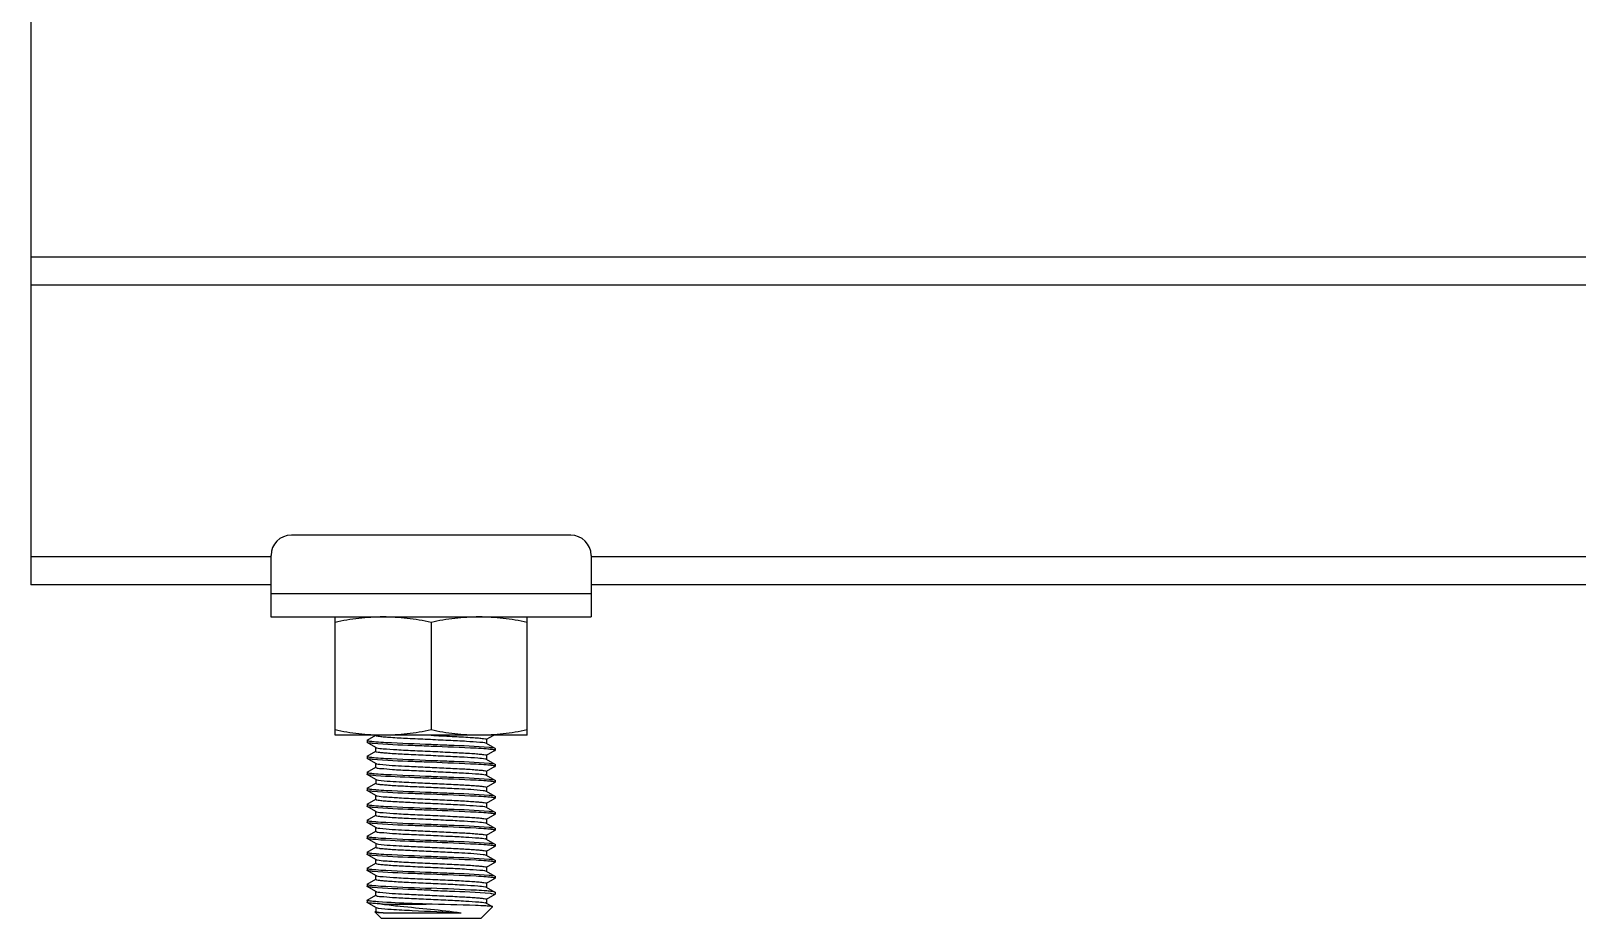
# Model space of a CAD drawing. Extents: x -409572 to -157272, y 600795 to 878326.
# Drawn here: x -400240 to -399253, y 804471 to 805038 of the extents above; entities that cross this region are included whole.
import ezdxf

# ---------------------------------------------------------------- set-up
doc = ezdxf.new("R2010")
doc.units = 0
doc.header["$LTSCALE"] = 1000
doc.header["$MEASUREMENT"] = 0
doc.layers.get('0').update_dxf_attribs({"linetype": 'CONTINUOUS'})

msp = doc.modelspace()

# ---------------------------------------------------------------- linework, layer by layer
at = {"color": 7}
msp.add_line((-400240.39, 805085.17), (-400240.39, 804683.96), dxfattribs=at)
for p, q in [((-396017.17, 804893.51), (-400240.39, 804893.51)), ((-396017.17, 804875.62), (-400240.39, 804875.62)), ((-399895.64, 804715.85), (-400074.05, 804715.85)), ((-400087.07, 804701.85), (-400240.39, 804701.85)), ((-400087.07, 804702.84), (-400087.07, 804663.52)), ((-399882.63, 804702.84), (-399882.63, 804663.52)), ((-396375.12, 804701.85), (-399882.63, 804701.85)), ((-400087.07, 804683.96), (-400240.39, 804683.96)), ((-399882.63, 804678.23), (-400087.07, 804678.23)), ((-396375.12, 804683.96), (-399882.63, 804683.96)), ((-400087.07, 804663.52), (-399882.63, 804663.52)), ((-400046.18, 804587.88), (-400046.18, 804663.52)), ((-399984.85, 804660.06), (-399984.85, 804591.33)), ((-399923.51, 804587.88), (-399923.51, 804663.52)), ((-399923.51, 804587.88), (-400046.18, 804587.88)), ((-400025.64, 804584.79), (-400020.09, 804588.01)), ((-399945, 804587.85), (-399949.6, 804585.19)), ((-400025.64, 804584.79), (-400025.73, 804584.68)), ((-400025.73, 804584.68), (-400025.73, 804583.4)), ((-400025.64, 804583.29), (-400025.73, 804583.4)), ((-400020.09, 804580.08), (-400025.64, 804583.29)), ((-400025.64, 804574.57), (-400020.09, 804577.78)), ((-400020.2, 804577.65), (-400020.2, 804580.21)), ((-399949.73, 804582.95), (-399949.6, 804582.89)), ((-399949.6, 804582.89), (-399944.06, 804579.68)), ((-399944.06, 804578.18), (-399949.6, 804574.97)), ((-399949.49, 804585.32), (-399949.49, 804582.76)), ((-399944.06, 804579.68), (-399943.96, 804579.57)), ((-399944.06, 804578.18), (-399943.96, 804578.29)), ((-399943.96, 804579.57), (-399943.96, 804578.29)), ((-400025.64, 804574.57), (-400025.73, 804574.46)), ((-400025.73, 804574.46), (-400025.73, 804573.18)), ((-400025.64, 804573.07), (-400025.73, 804573.18)), ((-400020.09, 804569.86), (-400025.64, 804573.07)), ((-400025.64, 804564.35), (-400020.09, 804567.56)), ((-400020.2, 804567.43), (-400020.2, 804569.99)), ((-400020.09, 804569.86), (-400019.93, 804569.79)), ((-399949.6, 804572.67), (-399944.06, 804569.46)), ((-399944.06, 804567.96), (-399949.6, 804564.75)), ((-399949.49, 804575.1), (-399949.49, 804572.54)), ((-399944.06, 804569.46), (-399943.96, 804569.35)), ((-399944.06, 804567.96), (-399943.96, 804568.07)), ((-399943.96, 804569.35), (-399943.96, 804568.07)), ((-400025.64, 804564.35), (-400025.73, 804564.24)), ((-400025.73, 804564.24), (-400025.73, 804562.96)), ((-400025.64, 804562.85), (-400025.73, 804562.96)), ((-400020.09, 804559.64), (-400025.64, 804562.85)), ((-400020.2, 804559.77), (-400020.2, 804557.21)), ((-399949.6, 804562.45), (-399944.06, 804559.24)), ((-399944.06, 804557.74), (-399949.6, 804554.53)), ((-399949.49, 804564.88), (-399949.49, 804562.32)), ((-399944.06, 804559.24), (-399943.96, 804559.13)), ((-399944.06, 804557.74), (-399943.96, 804557.85)), ((-399943.96, 804559.13), (-399943.96, 804557.85)), ((-400025.64, 804554.13), (-400025.73, 804554.02)), ((-400025.73, 804554.02), (-400025.73, 804552.74)), ((-400025.64, 804552.63), (-400025.73, 804552.74)), ((-400025.64, 804554.13), (-400020.09, 804557.34)), ((-400020.09, 804549.41), (-400025.64, 804552.63)), ((-400020.2, 804546.99), (-400020.2, 804549.54)), ((-399949.6, 804552.23), (-399944.06, 804549.02)), ((-399949.49, 804554.65), (-399949.49, 804552.1)), ((-399944.06, 804549.02), (-399943.96, 804548.91)), ((-399944.06, 804547.51), (-399943.96, 804547.63)), ((-399943.96, 804548.9), (-399943.96, 804547.63)), ((-400025.64, 804543.91), (-400025.73, 804543.79)), ((-400025.73, 804543.79), (-400025.73, 804542.52)), ((-400025.64, 804542.4), (-400025.73, 804542.52)), ((-400025.64, 804543.91), (-400020.09, 804547.12)), ((-400020.09, 804539.19), (-400025.64, 804542.4)), ((-400020.2, 804536.77), (-400020.2, 804539.32)), ((-399949.73, 804542.07), (-399949.6, 804542.01)), ((-399944.06, 804547.51), (-399949.6, 804544.3)), ((-399949.6, 804542.01), (-399944.06, 804538.79)), ((-399949.49, 804544.43), (-399949.49, 804541.88)), ((-399944.06, 804538.79), (-399943.96, 804538.68)), ((-399943.96, 804538.68), (-399943.96, 804537.4)), ((-400025.64, 804533.68), (-400025.73, 804533.57)), ((-400025.73, 804533.57), (-400025.73, 804532.29)), ((-400025.64, 804532.18), (-400025.73, 804532.29)), ((-400025.64, 804533.68), (-400020.09, 804536.9)), ((-400020.09, 804528.97), (-400025.64, 804532.18)), ((-400020.2, 804526.54), (-400020.2, 804529.1)), ((-400020.09, 804528.97), (-400019.93, 804528.9)), ((-399944.06, 804537.29), (-399949.6, 804534.08)), ((-399949.6, 804531.78), (-399944.06, 804528.57)), ((-399949.49, 804534.21), (-399949.49, 804531.66)), ((-399944.06, 804537.29), (-399943.96, 804537.41)), ((-399944.06, 804528.57), (-399943.96, 804528.46)), ((-399943.96, 804528.46), (-399943.96, 804527.18)), ((-400025.64, 804523.46), (-400025.73, 804523.35)), ((-400025.73, 804523.35), (-400025.73, 804522.07)), ((-400025.64, 804521.96), (-400025.73, 804522.07)), ((-400025.64, 804523.46), (-400020.09, 804526.67)), ((-400020.09, 804518.75), (-400025.64, 804521.96)), ((-400020.2, 804518.88), (-400020.2, 804516.32)), ((-399944.06, 804527.07), (-399949.6, 804523.86)), ((-399949.6, 804521.56), (-399944.06, 804518.35)), ((-399949.49, 804523.99), (-399949.49, 804521.43)), ((-399944.06, 804527.07), (-399943.96, 804527.18)), ((-399944.06, 804518.35), (-399943.96, 804518.24)), ((-399943.96, 804518.24), (-399943.96, 804516.96)), ((-400025.64, 804513.24), (-400025.73, 804513.13)), ((-400025.73, 804513.13), (-400025.73, 804511.85)), ((-400025.64, 804511.74), (-400025.73, 804511.85)), ((-400025.64, 804513.24), (-400020.09, 804516.45)), ((-400020.09, 804508.53), (-400025.64, 804511.74)), ((-400020.2, 804506.1), (-400020.2, 804508.66)), ((-399944.06, 804516.85), (-399949.6, 804513.64)), ((-399949.6, 804511.34), (-399944.06, 804508.13)), ((-399949.49, 804513.77), (-399949.49, 804511.21)), ((-399944.06, 804516.85), (-399943.96, 804516.96)), ((-399944.06, 804508.13), (-399943.96, 804508.02)), ((-400025.64, 804503.02), (-400025.73, 804502.91)), ((-400025.73, 804502.91), (-400025.73, 804501.63)), ((-400025.64, 804501.52), (-400025.73, 804501.63)), ((-400025.64, 804503.02), (-400020.09, 804506.23)), ((-400020.09, 804498.3), (-400025.64, 804501.52)), ((-400020.2, 804495.88), (-400020.2, 804498.43)), ((-399949.73, 804501.18), (-399949.6, 804501.12)), ((-399944.06, 804506.63), (-399949.6, 804503.42)), ((-399949.6, 804501.12), (-399944.06, 804497.91)), ((-399949.49, 804503.54), (-399949.49, 804500.99)), ((-399944.06, 804506.63), (-399943.96, 804506.74)), ((-399943.96, 804508.02), (-399943.96, 804506.74)), ((-400025.64, 804492.8), (-400025.73, 804492.68)), ((-400025.73, 804492.68), (-400025.73, 804491.41)), ((-400025.64, 804491.29), (-400025.73, 804491.41)), ((-400025.64, 804492.8), (-400020.09, 804496.01)), ((-400020.09, 804488.08), (-400025.64, 804491.29)), ((-399944.06, 804496.41), (-399949.6, 804493.19)), ((-399949.6, 804490.9), (-399944.06, 804487.69)), ((-399949.49, 804493.32), (-399949.49, 804490.77)), ((-399944.06, 804497.91), (-399943.96, 804497.79)), ((-399944.06, 804496.41), (-399943.96, 804496.52)), ((-399943.96, 804497.79), (-399943.96, 804496.52)), ((-400025.73, 804482.46), (-400025.64, 804482.57)), ((-400025.73, 804482.46), (-400025.73, 804481.18)), ((-400025.64, 804481.07), (-400025.73, 804481.18)), ((-400025.64, 804482.57), (-400020.09, 804485.79)), ((-400020.09, 804477.86), (-400025.64, 804481.07)), ((-400020.2, 804485.66), (-400020.2, 804488.21)), ((-400020.09, 804488.08), (-400019.93, 804488.01)), ((-400015.94, 804480.03), (-399988.05, 804480.03)), ((-399944.06, 804486.18), (-399949.6, 804482.97)), ((-399949.6, 804480.67), (-399945.69, 804478.41)), ((-399949.49, 804483.1), (-399949.49, 804480.55)), ((-399943.96, 804487.57), (-399944.06, 804487.69)), ((-399943.96, 804486.3), (-399944.06, 804486.18)), ((-399943.96, 804487.57), (-399943.96, 804486.3)), ((-400020.76, 804475.17), (-400020.79, 804475.09)), ((-400016.79, 804471.09), (-400020.79, 804475.09)), ((-400020.76, 804475.17), (-400020.09, 804475.56)), ((-400020.2, 804477.99), (-400020.2, 804475.43)), ((-400016.79, 804471.09), (-399952.9, 804471.09)), ((-400014.55, 804474.5), (-399965.67, 804474.5)), ((-399952.9, 804471.09), (-399945.66, 804478.33)), ((-399945.66, 804478.33), (-399945.69, 804478.41))]:
    msp.add_line(p, q)
for centre, radius, start, end in [((-400074.05, 804702.84), 13.01, 90, 180), ((-399895.64, 804702.84), 13.01, 0, 90), ((-400011.61, 804693.54), 110.05, 264.49217, 265.55859), ((-399958.52, 804464.25), 115.25, 84.63776, 85.54388), ((-400011.56, 804683.89), 110.62, 264.5118, 265.55334), ((-399958.62, 804452.84), 116.44, 84.669, 85.54296), ((-400011.62, 804672.96), 109.91, 264.49104, 265.55599), ((-399951.03, 804558.83), 3.9, 73.85887, 74.90685), ((-399958.67, 804441.96), 117.1, 84.68531, 85.54188), ((-400007.86, 804709.02), 156.34, 265.45034, 265.57659), ((-399958.53, 804433.39), 115.45, 84.64426, 85.54303), ((-400011.61, 804652.65), 110.05, 264.49217, 265.55859), ((-399958.52, 804423.36), 115.25, 84.63776, 85.54388), ((-400011.56, 804643), 110.62, 264.5118, 265.55334), ((-399958.62, 804411.95), 116.44, 84.669, 85.54296), ((-400011.62, 804632.07), 109.91, 264.49104, 265.55599), ((-399951.03, 804517.95), 3.9, 73.85887, 74.90685), ((-400007.86, 804668.13), 156.34, 265.45034, 265.57659), ((-399958.67, 804401.08), 117.1, 84.68531, 85.54188), ((-400011.61, 804611.76), 110.05, 264.49217, 265.55859), ((-399958.53, 804392.5), 115.45, 84.64426, 85.54303), ((-400011.56, 804602.11), 110.62, 264.5118, 265.55334), ((-399958.52, 804382.47), 115.25, 84.63776, 85.54388), ((-399951.03, 804477.06), 3.9, 73.85887, 74.90685)]:
    msp.add_arc(centre, radius, start, end)
for points, knots in [([(-400015.51, 804663.52), (-400020.65, 804663.52), (-400030.96, 804662.87), (-400041.13, 804661.13), (-400046.18, 804660.06)], [0, 0, 0, 0, 0.499234, 1, 1, 1, 1]), ([(-399984.85, 804660.06), (-399989.89, 804661.13), (-400000.06, 804662.87), (-400010.37, 804663.52), (-400015.51, 804663.52)], [0, 0, 0, 0, 0.500766, 1, 1, 1, 1]), ([(-399954.18, 804663.52), (-399959.32, 804663.52), (-399969.63, 804662.87), (-399979.8, 804661.13), (-399984.85, 804660.06)], [0, 0, 0, 0, 0.499234, 1, 1, 1, 1]), ([(-399923.51, 804660.06), (-399928.56, 804661.13), (-399938.73, 804662.87), (-399949.04, 804663.52), (-399954.18, 804663.52)], [0, 0, 0, 0, 0.500766, 1, 1, 1, 1]), ([(-400015.51, 804587.88), (-400020.65, 804587.88), (-400030.96, 804588.52), (-400041.13, 804590.27), (-400046.18, 804591.33)], [0, 0, 0, 0, 0.499234, 1, 1, 1, 1]), ([(-400020.2, 804587.88), (-400020.2, 804587.64), (-400018.96, 804587.51), (-400017.46, 804587.17), (-400014.25, 804586.92), (-400008.39, 804586.47), (-399999.06, 804585.98), (-399986.81, 804585.41), (-399974.26, 804584.81), (-399963.16, 804584.35), (-399955.24, 804583.59), (-399950.98, 804583.45), (-399949.73, 804582.95)], [0, 0, 0, 0, 0.009911, 0.036684, 0.079861, 0.138026, 0.290611, 0.473012, 0.659513, 0.823824, 0.942824, 1, 1, 1, 1]), ([(-399984.85, 804591.33), (-399989.89, 804590.27), (-400000.06, 804588.52), (-400010.37, 804587.88), (-400015.51, 804587.88)], [0, 0, 0, 0, 0.500766, 1, 1, 1, 1]), ([(-399954.18, 804587.88), (-399959.32, 804587.88), (-399969.63, 804588.52), (-399979.8, 804590.27), (-399984.85, 804591.33)], [0, 0, 0, 0, 0.499234, 1, 1, 1, 1]), ([(-399984.85, 804587.88), (-399980.34, 804587.67), (-399972.03, 804587.28), (-399962.15, 804586.78), (-399955.89, 804586.31), (-399952.44, 804586.06), (-399950.84, 804585.69), (-399949.49, 804585.57), (-399949.49, 804585.32)], [0, 0, 0, 0, 0.381423, 0.704927, 0.829053, 0.921512, 0.978868, 1, 1, 1, 1]), ([(-399923.51, 804591.33), (-399928.56, 804590.27), (-399938.73, 804588.52), (-399949.04, 804587.88), (-399954.18, 804587.88)], [0, 0, 0, 0, 0.500766, 1, 1, 1, 1]), ([(-400025.73, 804584.68), (-400025.73, 804584.63), (-400025.58, 804584.52), (-400025.45, 804584.49), (-400025.35, 804584.46)], [0, 0, 0, 0, 0.322656, 1, 1, 1, 1]), ([(-400022.14, 804582.72), (-400022.59, 804582.76), (-400023.74, 804582.92), (-400025, 804582.92), (-400025.64, 804583.29)], [0, 0, 0, 0, 0.378132, 1, 1, 1, 1]), ([(-400025.35, 804584.46), (-400025.18, 804584.41), (-400024.14, 804584.19), (-400023.07, 804584.08), (-400022.17, 804584)], [0, 0, 0, 0, 0.159145, 1, 1, 1, 1]), ([(-399984.85, 804580.85), (-399988.71, 804581), (-400001.14, 804581.54), (-400013.6, 804581.89), (-400022.14, 804582.72)], [0, 0, 0, 0, 0.310323, 1, 1, 1, 1]), ([(-400020.2, 804577.65), (-400020.2, 804577.43), (-400019.03, 804577.29), (-400017.59, 804576.97), (-400014.55, 804576.72), (-400008.94, 804576.28), (-399999.98, 804575.81), (-399988.12, 804575.25), (-399975.79, 804574.68), (-399964.67, 804574.16), (-399956.28, 804573.55), (-399951.72, 804573.23), (-399950.15, 804572.86)], [0, 0, 0, 0, 0.00951, 0.035123, 0.076469, 0.132247, 0.279239, 0.456494, 0.640275, 0.805971, 0.931424, 1, 1, 1, 1]), ([(-400020.13, 804583.82), (-400017.97, 804583.65), (-400006.21, 804582.94), (-399994.44, 804582.51), (-399984.85, 804582.13)], [0, 0, 0, 0, 0.184477, 1, 1, 1, 1]), ([(-400020.09, 804580.08), (-400020.05, 804580.06), (-400019.94, 804580.01), (-400019.84, 804579.98), (-400019.78, 804579.96)], [0, 0, 0, 0, 0.430479, 1, 1, 1, 1]), ([(-400019.78, 804579.96), (-400018.36, 804579.53), (-400013.96, 804579.28), (-400005.79, 804578.62), (-399994.68, 804578.12), (-399982.23, 804577.53), (-399970.17, 804576.97), (-399961.02, 804576.49), (-399955.29, 804576.04), (-399952.17, 804575.8), (-399950.7, 804575.46), (-399949.49, 804575.33), (-399949.49, 804575.1)], [0, 0, 0, 0, 0.062951, 0.18524, 0.350271, 0.535399, 0.715185, 0.864922, 0.92187, 0.964113, 0.990297, 1, 1, 1, 1]), ([(-399984.85, 804582.13), (-399981.03, 804581.97), (-399968.66, 804581.45), (-399956.27, 804581.08), (-399947.76, 804580.28)], [0, 0, 0, 0, 0.308852, 1, 1, 1, 1]), ([(-399949.56, 804579.15), (-399951.73, 804579.32), (-399963.48, 804580.04), (-399975.25, 804580.47), (-399984.85, 804580.85)], [0, 0, 0, 0, 0.18453, 1, 1, 1, 1]), ([(-399947.76, 804580.28), (-399947.28, 804580.23), (-399946.06, 804580.06), (-399944.73, 804580.07), (-399944.06, 804579.68)], [0, 0, 0, 0, 0.37931, 1, 1, 1, 1]), ([(-399944.42, 804578.54), (-399944.6, 804578.58), (-399945.7, 804578.8), (-399946.81, 804578.91), (-399947.75, 804579)], [0, 0, 0, 0, 0.163145, 1, 1, 1, 1]), ([(-399943.96, 804578.29), (-399943.96, 804578.35), (-399944.15, 804578.47), (-399944.3, 804578.51), (-399944.42, 804578.54)], [0, 0, 0, 0, 0.315061, 1, 1, 1, 1]), ([(-400025.73, 804574.46), (-400025.73, 804574.41), (-400025.58, 804574.3), (-400025.44, 804574.26), (-400025.34, 804574.23)], [0, 0, 0, 0, 0.322005, 1, 1, 1, 1]), ([(-400022.18, 804572.5), (-400022.62, 804572.54), (-400023.76, 804572.7), (-400025.01, 804572.7), (-400025.64, 804573.07)], [0, 0, 0, 0, 0.377931, 1, 1, 1, 1]), ([(-400025.34, 804574.23), (-400025.18, 804574.19), (-400024.12, 804573.96), (-400023.05, 804573.86), (-400022.14, 804573.77)], [0, 0, 0, 0, 0.159397, 1, 1, 1, 1]), ([(-399984.85, 804570.63), (-399988.71, 804570.78), (-400001.16, 804571.31), (-400013.63, 804571.66), (-400022.18, 804572.5)], [0, 0, 0, 0, 0.310595, 1, 1, 1, 1]), ([(-400020.2, 804567.43), (-400020.2, 804567.41), (-400020.17, 804567.35), (-400020.12, 804567.32), (-400020.09, 804567.31)], [0, 0, 0, 0, 0.402304, 1, 1, 1, 1]), ([(-400020.14, 804573.6), (-400017.98, 804573.43), (-400006.22, 804572.72), (-399994.44, 804572.29), (-399984.85, 804571.9)], [0, 0, 0, 0, 0.184455, 1, 1, 1, 1]), ([(-400019.93, 804569.79), (-400019.82, 804569.74), (-400019.04, 804569.53), (-400018.24, 804569.44), (-400017.58, 804569.36)], [0, 0, 0, 0, 0.158312, 1, 1, 1, 1]), ([(-400017.58, 804569.36), (-400012.28, 804568.71), (-400003.12, 804568.33), (-399989.94, 804567.65), (-399978.29, 804567.14), (-399967.45, 804566.61), (-399959.41, 804566.16), (-399954.45, 804565.75), (-399951.78, 804565.51), (-399950.51, 804565.23), (-399949.49, 804565.07), (-399949.49, 804564.88)], [0, 0, 0, 0, 0.234088, 0.402448, 0.579889, 0.745639, 0.880314, 0.930897, 0.968237, 0.991317, 1, 1, 1, 1]), ([(-399984.85, 804571.9), (-399981.02, 804571.75), (-399968.65, 804571.22), (-399956.26, 804570.86), (-399947.75, 804570.05)], [0, 0, 0, 0, 0.308927, 1, 1, 1, 1]), ([(-399949.57, 804568.93), (-399951.73, 804569.1), (-399963.49, 804569.81), (-399975.25, 804570.24), (-399984.85, 804570.63)], [0, 0, 0, 0, 0.184554, 1, 1, 1, 1]), ([(-399950.15, 804572.86), (-399950.04, 804572.83), (-399949.85, 804572.78), (-399949.67, 804572.71), (-399949.6, 804572.67)], [0, 0, 0, 0, 0.59312, 1, 1, 1, 1]), ([(-399944.38, 804568.3), (-399944.56, 804568.35), (-399945.69, 804568.58), (-399946.83, 804568.69), (-399947.8, 804568.78)], [0, 0, 0, 0, 0.159617, 1, 1, 1, 1]), ([(-399947.75, 804570.05), (-399947.27, 804570.01), (-399946.06, 804569.84), (-399944.73, 804569.85), (-399944.06, 804569.46)], [0, 0, 0, 0, 0.379296, 1, 1, 1, 1]), ([(-399943.96, 804568.07), (-399943.96, 804568.12), (-399944.13, 804568.24), (-399944.27, 804568.27), (-399944.38, 804568.3)], [0, 0, 0, 0, 0.317967, 1, 1, 1, 1]), ([(-400025.73, 804564.24), (-400025.73, 804564.19), (-400025.59, 804564.08), (-400025.46, 804564.05), (-400025.37, 804564.02)], [0, 0, 0, 0, 0.324871, 1, 1, 1, 1]), ([(-400020.09, 804562.09), (-400021.36, 804562.19), (-400023.17, 804562.45), (-400025.12, 804562.55), (-400025.64, 804562.85)], [0, 0, 0, 0, 0.683734, 1, 1, 1, 1]), ([(-400025.37, 804564.02), (-400025.2, 804563.97), (-400024.15, 804563.75), (-400023.08, 804563.64), (-400022.18, 804563.55)], [0, 0, 0, 0, 0.157623, 1, 1, 1, 1]), ([(-400020.14, 804563.38), (-400017.98, 804563.21), (-400006.22, 804562.49), (-399994.45, 804562.06), (-399984.85, 804561.68)], [0, 0, 0, 0, 0.184436, 1, 1, 1, 1]), ([(-400020.09, 804567.31), (-400019.15, 804566.74), (-400015.37, 804566.77), (-400008.47, 804565.92), (-399998.26, 804565.54), (-399986.44, 804564.94), (-399974.38, 804564.39), (-399963.66, 804563.88), (-399955.72, 804563.27), (-399951.43, 804562.98), (-399950.01, 804562.6)], [0, 0, 0, 0, 0.046973, 0.152409, 0.303029, 0.479455, 0.658932, 0.818305, 0.937036, 1, 1, 1, 1]), ([(-399984.85, 804560.4), (-399988.35, 804560.54), (-400000.1, 804561.03), (-400011.85, 804561.45), (-400020.09, 804562.09)], [0, 0, 0, 0, 0.297863, 1, 1, 1, 1]), ([(-400020.09, 804559.64), (-400020.02, 804559.6), (-400019.51, 804559.41), (-400018.97, 804559.33), (-400018.51, 804559.26)], [0, 0, 0, 0, 0.147905, 1, 1, 1, 1]), ([(-400018.51, 804559.26), (-400013.52, 804558.51), (-400004.58, 804558.21), (-399991.54, 804557.5), (-399979.6, 804556.98), (-399968.35, 804556.43), (-399959.94, 804555.97), (-399954.72, 804555.55), (-399951.9, 804555.31), (-399950.57, 804555.01), (-399949.49, 804554.86), (-399949.49, 804554.65)], [0, 0, 0, 0, 0.218787, 0.386207, 0.566108, 0.736243, 0.875583, 0.928118, 0.966979, 0.991, 1, 1, 1, 1]), ([(-399984.85, 804561.68), (-399981.03, 804561.53), (-399968.68, 804561), (-399956.31, 804560.64), (-399947.8, 804559.84)], [0, 0, 0, 0, 0.308576, 1, 1, 1, 1]), ([(-399949.57, 804558.71), (-399951.73, 804558.88), (-399963.49, 804559.59), (-399975.25, 804560.02), (-399984.85, 804560.4)], [0, 0, 0, 0, 0.184575, 1, 1, 1, 1]), ([(-399949.94, 804562.58), (-399949.88, 804562.56), (-399949.76, 804562.52), (-399949.65, 804562.48), (-399949.6, 804562.45)], [0, 0, 0, 0, 0.572041, 1, 1, 1, 1]), ([(-399944.43, 804558.1), (-399944.61, 804558.14), (-399945.73, 804558.36), (-399946.87, 804558.47), (-399947.82, 804558.56)], [0, 0, 0, 0, 0.163234, 1, 1, 1, 1]), ([(-399947.8, 804559.84), (-399947.32, 804559.79), (-399946.09, 804559.62), (-399944.73, 804559.63), (-399944.06, 804559.24)], [0, 0, 0, 0, 0.37952, 1, 1, 1, 1]), ([(-399943.96, 804557.85), (-399943.96, 804557.91), (-399944.15, 804558.02), (-399944.31, 804558.06), (-399944.43, 804558.1)], [0, 0, 0, 0, 0.313847, 1, 1, 1, 1]), ([(-400025.73, 804554.02), (-400025.73, 804553.97), (-400025.26, 804553.63), (-400024.79, 804553.66), (-400024.35, 804553.59)], [0, 0, 0, 0, 0.093121, 1, 1, 1, 1]), ([(-400022.17, 804552.05), (-400022.62, 804552.1), (-400023.76, 804552.26), (-400025.01, 804552.26), (-400025.64, 804552.63)], [0, 0, 0, 0, 0.377935, 1, 1, 1, 1]), ([(-400024.35, 804553.59), (-400024.09, 804553.55), (-400022.73, 804553.37), (-400021.36, 804553.25), (-400020.26, 804553.16)], [0, 0, 0, 0, 0.190828, 1, 1, 1, 1]), ([(-399984.85, 804550.18), (-399988.71, 804550.34), (-400001.16, 804550.87), (-400013.63, 804551.22), (-400022.17, 804552.05)], [0, 0, 0, 0, 0.310578, 1, 1, 1, 1]), ([(-400020.2, 804557.21), (-400020.2, 804557.01), (-400019.15, 804556.86), (-400017.85, 804556.56), (-400015.11, 804556.33), (-400010.02, 804555.91), (-400001.8, 804555.46), (-399990.75, 804554.92), (-399978.95, 804554.4), (-399965.83, 804553.71), (-399956.77, 804553.36), (-399951.62, 804552.67)], [0, 0, 0, 0, 0.00884, 0.032379, 0.070466, 0.122006, 0.258971, 0.426878, 0.605536, 0.773444, 1, 1, 1, 1]), ([(-400020.09, 804549.41), (-400019.99, 804549.36), (-400019.71, 804549.26), (-400019.42, 804549.2), (-400019.25, 804549.16)], [0, 0, 0, 0, 0.388593, 1, 1, 1, 1]), ([(-400019.92, 804553.14), (-400017.75, 804552.97), (-400006.06, 804552.27), (-399994.37, 804551.84), (-399984.85, 804551.46)], [0, 0, 0, 0, 0.18595, 1, 1, 1, 1]), ([(-400019.25, 804549.16), (-400017.55, 804548.83), (-400012.83, 804548.47), (-400004.25, 804547.9), (-399993.12, 804547.37), (-399980.91, 804546.81), (-399969.25, 804546.25), (-399960.48, 804545.79), (-399955, 804545.35), (-399952.03, 804545.11), (-399950.63, 804544.79), (-399949.49, 804544.65), (-399949.49, 804544.43)], [0, 0, 0, 0, 0.074051, 0.202548, 0.368862, 0.551322, 0.726125, 0.870472, 0.925123, 0.96561, 0.990669, 1, 1, 1, 1]), ([(-399984.85, 804551.46), (-399981.04, 804551.31), (-399968.7, 804550.78), (-399956.33, 804550.42), (-399947.82, 804549.62)], [0, 0, 0, 0, 0.308379, 1, 1, 1, 1]), ([(-399949.56, 804548.49), (-399951.73, 804548.66), (-399963.48, 804549.37), (-399975.25, 804549.8), (-399984.85, 804550.18)], [0, 0, 0, 0, 0.184524, 1, 1, 1, 1]), ([(-399951.62, 804552.67), (-399951.38, 804552.63), (-399950.7, 804552.52), (-399949.99, 804552.45), (-399949.6, 804552.23)], [0, 0, 0, 0, 0.360643, 1, 1, 1, 1]), ([(-399947.82, 804549.62), (-399947.34, 804549.57), (-399946.1, 804549.4), (-399944.74, 804549.41), (-399944.06, 804549.02)], [0, 0, 0, 0, 0.379704, 1, 1, 1, 1]), ([(-399944.37, 804547.86), (-399944.55, 804547.91), (-399945.67, 804548.14), (-399946.8, 804548.24), (-399947.76, 804548.33)], [0, 0, 0, 0, 0.159226, 1, 1, 1, 1]), ([(-399943.96, 804547.63), (-399943.96, 804547.68), (-399944.12, 804547.79), (-399944.27, 804547.83), (-399944.37, 804547.86)], [0, 0, 0, 0, 0.318631, 1, 1, 1, 1]), ([(-400025.73, 804543.79), (-400025.73, 804543.74), (-400025.58, 804543.64), (-400025.45, 804543.6), (-400025.35, 804543.57)], [0, 0, 0, 0, 0.322656, 1, 1, 1, 1]), ([(-400022.14, 804541.83), (-400022.59, 804541.87), (-400023.74, 804542.04), (-400025, 804542.04), (-400025.64, 804542.4)], [0, 0, 0, 0, 0.378132, 1, 1, 1, 1]), ([(-400025.35, 804543.57), (-400025.18, 804543.52), (-400024.14, 804543.3), (-400023.07, 804543.2), (-400022.17, 804543.11)], [0, 0, 0, 0, 0.159145, 1, 1, 1, 1]), ([(-399984.85, 804539.96), (-399988.71, 804540.11), (-400001.14, 804540.65), (-400013.6, 804541), (-400022.14, 804541.83)], [0, 0, 0, 0, 0.310323, 1, 1, 1, 1]), ([(-400020.2, 804546.99), (-400020.2, 804546.75), (-400018.96, 804546.62), (-400017.46, 804546.28), (-400014.25, 804546.03), (-400008.39, 804545.58), (-399999.06, 804545.1), (-399986.81, 804544.53), (-399974.26, 804543.92), (-399963.16, 804543.46), (-399955.24, 804542.71), (-399950.98, 804542.56), (-399949.73, 804542.07)], [0, 0, 0, 0, 0.009911, 0.036684, 0.079861, 0.138026, 0.290611, 0.473012, 0.659513, 0.823824, 0.942824, 1, 1, 1, 1]), ([(-400020.13, 804542.93), (-400017.97, 804542.76), (-400006.21, 804542.05), (-399994.44, 804541.62), (-399984.85, 804541.24)], [0, 0, 0, 0, 0.184477, 1, 1, 1, 1]), ([(-400020.09, 804539.19), (-400020.05, 804539.17), (-400019.94, 804539.12), (-400019.84, 804539.09), (-400019.78, 804539.07)], [0, 0, 0, 0, 0.430479, 1, 1, 1, 1]), ([(-400019.78, 804539.07), (-400018.36, 804538.65), (-400013.96, 804538.39), (-400005.79, 804537.73), (-399994.68, 804537.23), (-399982.23, 804536.65), (-399970.17, 804536.08), (-399961.02, 804535.6), (-399955.29, 804535.15), (-399952.17, 804534.91), (-399950.7, 804534.58), (-399949.49, 804534.44), (-399949.49, 804534.21)], [0, 0, 0, 0, 0.062951, 0.18524, 0.350271, 0.535399, 0.715185, 0.864922, 0.92187, 0.964113, 0.990297, 1, 1, 1, 1]), ([(-399984.85, 804541.24), (-399981.03, 804541.09), (-399968.66, 804540.56), (-399956.27, 804540.19), (-399947.76, 804539.39)], [0, 0, 0, 0, 0.308852, 1, 1, 1, 1]), ([(-399949.56, 804538.27), (-399951.73, 804538.44), (-399963.48, 804539.15), (-399975.25, 804539.58), (-399984.85, 804539.96)], [0, 0, 0, 0, 0.18453, 1, 1, 1, 1]), ([(-399947.76, 804539.39), (-399947.28, 804539.34), (-399946.06, 804539.17), (-399944.73, 804539.18), (-399944.06, 804538.79)], [0, 0, 0, 0, 0.37931, 1, 1, 1, 1]), ([(-399944.42, 804537.65), (-399944.6, 804537.7), (-399945.7, 804537.92), (-399946.81, 804538.02), (-399947.75, 804538.11)], [0, 0, 0, 0, 0.163145, 1, 1, 1, 1]), ([(-400025.73, 804533.57), (-400025.73, 804533.52), (-400025.58, 804533.41), (-400025.44, 804533.38), (-400025.34, 804533.35)], [0, 0, 0, 0, 0.322005, 1, 1, 1, 1]), ([(-400022.18, 804531.61), (-400022.62, 804531.65), (-400023.76, 804531.82), (-400025.01, 804531.82), (-400025.64, 804532.18)], [0, 0, 0, 0, 0.377931, 1, 1, 1, 1]), ([(-400025.34, 804533.35), (-400025.18, 804533.3), (-400024.12, 804533.08), (-400023.05, 804532.97), (-400022.14, 804532.88)], [0, 0, 0, 0, 0.159397, 1, 1, 1, 1]), ([(-399984.85, 804529.74), (-399988.71, 804529.89), (-400001.16, 804530.43), (-400013.63, 804530.78), (-400022.18, 804531.61)], [0, 0, 0, 0, 0.310595, 1, 1, 1, 1]), ([(-400020.2, 804536.77), (-400020.2, 804536.54), (-400019.03, 804536.4), (-400017.59, 804536.08), (-400014.55, 804535.84), (-400008.94, 804535.39), (-399999.98, 804534.92), (-399988.12, 804534.36), (-399975.79, 804533.79), (-399964.67, 804533.27), (-399956.28, 804532.66), (-399951.72, 804532.34), (-399950.15, 804531.97)], [0, 0, 0, 0, 0.00951, 0.035123, 0.076469, 0.132247, 0.279239, 0.456494, 0.640275, 0.805971, 0.931424, 1, 1, 1, 1]), ([(-400020.14, 804532.71), (-400017.98, 804532.54), (-400006.22, 804531.83), (-399994.44, 804531.4), (-399984.85, 804531.02)], [0, 0, 0, 0, 0.184455, 1, 1, 1, 1]), ([(-400019.93, 804528.9), (-400019.82, 804528.86), (-400019.04, 804528.65), (-400018.24, 804528.55), (-400017.58, 804528.47)], [0, 0, 0, 0, 0.158312, 1, 1, 1, 1]), ([(-400017.58, 804528.47), (-400012.28, 804527.82), (-400003.12, 804527.44), (-399989.94, 804526.77), (-399978.29, 804526.25), (-399967.45, 804525.72), (-399959.41, 804525.27), (-399954.45, 804524.86), (-399951.78, 804524.63), (-399950.51, 804524.34), (-399949.49, 804524.19), (-399949.49, 804523.99)], [0, 0, 0, 0, 0.234088, 0.402448, 0.579889, 0.745639, 0.880314, 0.930897, 0.968237, 0.991317, 1, 1, 1, 1]), ([(-399984.85, 804531.02), (-399981.02, 804530.86), (-399968.65, 804530.34), (-399956.26, 804529.97), (-399947.75, 804529.17)], [0, 0, 0, 0, 0.308927, 1, 1, 1, 1]), ([(-399949.57, 804528.05), (-399951.73, 804528.22), (-399963.49, 804528.93), (-399975.25, 804529.36), (-399984.85, 804529.74)], [0, 0, 0, 0, 0.184554, 1, 1, 1, 1]), ([(-399950.15, 804531.97), (-399950.04, 804531.94), (-399949.85, 804531.89), (-399949.67, 804531.82), (-399949.6, 804531.78)], [0, 0, 0, 0, 0.59312, 1, 1, 1, 1]), ([(-399944.38, 804527.42), (-399944.56, 804527.47), (-399945.69, 804527.7), (-399946.83, 804527.8), (-399947.8, 804527.89)], [0, 0, 0, 0, 0.159617, 1, 1, 1, 1]), ([(-399947.75, 804529.17), (-399947.27, 804529.12), (-399946.06, 804528.95), (-399944.73, 804528.96), (-399944.06, 804528.57)], [0, 0, 0, 0, 0.379296, 1, 1, 1, 1]), ([(-399943.96, 804537.41), (-399943.96, 804537.46), (-399944.15, 804537.58), (-399944.3, 804537.62), (-399944.42, 804537.65)], [0, 0, 0, 0, 0.315061, 1, 1, 1, 1]), ([(-400025.73, 804523.35), (-400025.73, 804523.3), (-400025.59, 804523.2), (-400025.46, 804523.16), (-400025.37, 804523.13)], [0, 0, 0, 0, 0.324871, 1, 1, 1, 1]), ([(-400020.09, 804521.21), (-400021.36, 804521.31), (-400023.17, 804521.56), (-400025.12, 804521.66), (-400025.64, 804521.96)], [0, 0, 0, 0, 0.683734, 1, 1, 1, 1]), ([(-400025.37, 804523.13), (-400025.2, 804523.08), (-400024.15, 804522.86), (-400023.08, 804522.75), (-400022.18, 804522.67)], [0, 0, 0, 0, 0.157623, 1, 1, 1, 1]), ([(-400020.2, 804526.54), (-400020.2, 804526.52), (-400020.17, 804526.47), (-400020.12, 804526.44), (-400020.09, 804526.42)], [0, 0, 0, 0, 0.402304, 1, 1, 1, 1]), ([(-400020.14, 804522.49), (-400017.98, 804522.32), (-400006.22, 804521.61), (-399994.45, 804521.18), (-399984.85, 804520.79)], [0, 0, 0, 0, 0.184436, 1, 1, 1, 1]), ([(-400020.09, 804526.42), (-400019.15, 804525.86), (-400015.37, 804525.88), (-400008.47, 804525.03), (-399998.26, 804524.65), (-399986.44, 804524.05), (-399974.38, 804523.5), (-399963.66, 804523), (-399955.72, 804522.38), (-399951.43, 804522.1), (-399950.01, 804521.71)], [0, 0, 0, 0, 0.046973, 0.152409, 0.303029, 0.479455, 0.658932, 0.818305, 0.937036, 1, 1, 1, 1]), ([(-399984.85, 804519.52), (-399988.35, 804519.66), (-400000.1, 804520.14), (-400011.85, 804520.56), (-400020.09, 804521.21)], [0, 0, 0, 0, 0.297863, 1, 1, 1, 1]), ([(-400020.09, 804518.75), (-400020.02, 804518.71), (-400019.51, 804518.52), (-400018.97, 804518.44), (-400018.51, 804518.37)], [0, 0, 0, 0, 0.147905, 1, 1, 1, 1]), ([(-400018.51, 804518.37), (-400013.52, 804517.62), (-400004.58, 804517.32), (-399991.54, 804516.61), (-399979.6, 804516.09), (-399968.35, 804515.54), (-399959.94, 804515.09), (-399954.72, 804514.66), (-399951.9, 804514.42), (-399950.57, 804514.12), (-399949.49, 804513.97), (-399949.49, 804513.77)], [0, 0, 0, 0, 0.218787, 0.386207, 0.566108, 0.736243, 0.875583, 0.928118, 0.966979, 0.991, 1, 1, 1, 1]), ([(-399984.85, 804520.79), (-399981.03, 804520.64), (-399968.68, 804520.12), (-399956.31, 804519.75), (-399947.8, 804518.95)], [0, 0, 0, 0, 0.308576, 1, 1, 1, 1]), ([(-399949.57, 804517.82), (-399951.73, 804517.99), (-399963.49, 804518.7), (-399975.25, 804519.13), (-399984.85, 804519.52)], [0, 0, 0, 0, 0.184575, 1, 1, 1, 1]), ([(-399949.94, 804521.69), (-399949.88, 804521.67), (-399949.76, 804521.64), (-399949.65, 804521.59), (-399949.6, 804521.56)], [0, 0, 0, 0, 0.572041, 1, 1, 1, 1]), ([(-399947.8, 804518.95), (-399947.32, 804518.9), (-399946.09, 804518.73), (-399944.73, 804518.74), (-399944.06, 804518.35)], [0, 0, 0, 0, 0.37952, 1, 1, 1, 1]), ([(-399943.96, 804527.18), (-399943.96, 804527.24), (-399944.13, 804527.35), (-399944.27, 804527.39), (-399944.38, 804527.42)], [0, 0, 0, 0, 0.317967, 1, 1, 1, 1]), ([(-400025.73, 804513.13), (-400025.73, 804513.08), (-400025.26, 804512.74), (-400024.79, 804512.77), (-400024.35, 804512.7)], [0, 0, 0, 0, 0.093121, 1, 1, 1, 1]), ([(-400022.17, 804511.17), (-400022.62, 804511.21), (-400023.76, 804511.37), (-400025.01, 804511.37), (-400025.64, 804511.74)], [0, 0, 0, 0, 0.377935, 1, 1, 1, 1]), ([(-400024.35, 804512.7), (-400024.09, 804512.66), (-400022.73, 804512.48), (-400021.36, 804512.36), (-400020.26, 804512.28)], [0, 0, 0, 0, 0.190828, 1, 1, 1, 1]), ([(-399984.85, 804509.29), (-399988.71, 804509.45), (-400001.16, 804509.98), (-400013.63, 804510.33), (-400022.17, 804511.17)], [0, 0, 0, 0, 0.310578, 1, 1, 1, 1]), ([(-400020.2, 804516.32), (-400020.2, 804516.12), (-400019.15, 804515.97), (-400017.85, 804515.67), (-400015.11, 804515.44), (-400010.02, 804515.02), (-400001.8, 804514.57), (-399990.75, 804514.03), (-399978.95, 804513.51), (-399965.83, 804512.82), (-399956.77, 804512.47), (-399951.62, 804511.78)], [0, 0, 0, 0, 0.00884, 0.032379, 0.070466, 0.122006, 0.258971, 0.426878, 0.605536, 0.773444, 1, 1, 1, 1]), ([(-400020.09, 804508.53), (-400019.99, 804508.47), (-400019.71, 804508.38), (-400019.42, 804508.31), (-400019.25, 804508.28)], [0, 0, 0, 0, 0.388593, 1, 1, 1, 1]), ([(-400019.92, 804512.25), (-400017.75, 804512.08), (-400006.06, 804511.38), (-399994.37, 804510.95), (-399984.85, 804510.57)], [0, 0, 0, 0, 0.18595, 1, 1, 1, 1]), ([(-400019.25, 804508.28), (-400017.55, 804507.94), (-400012.83, 804507.59), (-400004.25, 804507.01), (-399993.12, 804506.48), (-399980.91, 804505.92), (-399969.25, 804505.37), (-399960.48, 804504.9), (-399955, 804504.46), (-399952.03, 804504.22), (-399950.63, 804503.91), (-399949.49, 804503.76), (-399949.49, 804503.54)], [0, 0, 0, 0, 0.074051, 0.202548, 0.368862, 0.551322, 0.726125, 0.870472, 0.925123, 0.96561, 0.990669, 1, 1, 1, 1]), ([(-399984.85, 804510.57), (-399981.04, 804510.42), (-399968.7, 804509.9), (-399956.33, 804509.53), (-399947.82, 804508.73)], [0, 0, 0, 0, 0.308379, 1, 1, 1, 1]), ([(-399949.56, 804507.6), (-399951.73, 804507.77), (-399963.48, 804508.48), (-399975.25, 804508.91), (-399984.85, 804509.29)], [0, 0, 0, 0, 0.184524, 1, 1, 1, 1]), ([(-399951.62, 804511.78), (-399951.38, 804511.75), (-399950.7, 804511.63), (-399949.99, 804511.56), (-399949.6, 804511.34)], [0, 0, 0, 0, 0.360643, 1, 1, 1, 1]), ([(-399944.43, 804517.21), (-399944.61, 804517.26), (-399945.73, 804517.48), (-399946.87, 804517.59), (-399947.82, 804517.67)], [0, 0, 0, 0, 0.163234, 1, 1, 1, 1]), ([(-399947.82, 804508.73), (-399947.34, 804508.68), (-399946.1, 804508.51), (-399944.74, 804508.53), (-399944.06, 804508.13)], [0, 0, 0, 0, 0.379704, 1, 1, 1, 1]), ([(-399943.96, 804516.96), (-399943.96, 804517.02), (-399944.15, 804517.14), (-399944.31, 804517.18), (-399944.43, 804517.21)], [0, 0, 0, 0, 0.313847, 1, 1, 1, 1]), ([(-400025.73, 804502.91), (-400025.73, 804502.86), (-400025.58, 804502.75), (-400025.45, 804502.71), (-400025.35, 804502.68)], [0, 0, 0, 0, 0.322656, 1, 1, 1, 1]), ([(-400022.14, 804500.94), (-400022.59, 804500.98), (-400023.74, 804501.15), (-400025, 804501.15), (-400025.64, 804501.52)], [0, 0, 0, 0, 0.378132, 1, 1, 1, 1]), ([(-400025.35, 804502.68), (-400025.18, 804502.63), (-400024.14, 804502.41), (-400023.07, 804502.31), (-400022.17, 804502.22)], [0, 0, 0, 0, 0.159145, 1, 1, 1, 1]), ([(-399984.85, 804499.07), (-399988.71, 804499.23), (-400001.14, 804499.76), (-400013.6, 804500.11), (-400022.14, 804500.94)], [0, 0, 0, 0, 0.310323, 1, 1, 1, 1]), ([(-400020.2, 804506.1), (-400020.2, 804505.87), (-400018.96, 804505.73), (-400017.46, 804505.39), (-400014.25, 804505.15), (-400008.39, 804504.69), (-399999.06, 804504.21), (-399986.81, 804503.64), (-399974.26, 804503.04), (-399963.16, 804502.57), (-399955.24, 804501.82), (-399950.98, 804501.68), (-399949.73, 804501.18)], [0, 0, 0, 0, 0.009911, 0.036684, 0.079861, 0.138026, 0.290611, 0.473012, 0.659513, 0.823824, 0.942824, 1, 1, 1, 1]), ([(-400020.13, 804502.04), (-400017.97, 804501.87), (-400006.21, 804501.16), (-399994.44, 804500.73), (-399984.85, 804500.35)], [0, 0, 0, 0, 0.184477, 1, 1, 1, 1]), ([(-400020.09, 804498.3), (-400020.05, 804498.28), (-400019.94, 804498.23), (-400019.84, 804498.2), (-400019.78, 804498.18)], [0, 0, 0, 0, 0.430479, 1, 1, 1, 1]), ([(-399984.85, 804500.35), (-399981.03, 804500.2), (-399968.66, 804499.67), (-399956.27, 804499.31), (-399947.76, 804498.5)], [0, 0, 0, 0, 0.308852, 1, 1, 1, 1]), ([(-399949.56, 804497.38), (-399951.73, 804497.55), (-399963.48, 804498.26), (-399975.25, 804498.69), (-399984.85, 804499.07)], [0, 0, 0, 0, 0.18453, 1, 1, 1, 1]), ([(-399944.37, 804506.97), (-399944.55, 804507.02), (-399945.67, 804507.25), (-399946.8, 804507.36), (-399947.76, 804507.45)], [0, 0, 0, 0, 0.159226, 1, 1, 1, 1]), ([(-399947.76, 804498.5), (-399947.28, 804498.46), (-399946.06, 804498.29), (-399944.73, 804498.3), (-399944.06, 804497.91)], [0, 0, 0, 0, 0.37931, 1, 1, 1, 1]), ([(-399943.96, 804506.74), (-399943.96, 804506.79), (-399944.12, 804506.9), (-399944.27, 804506.94), (-399944.37, 804506.97)], [0, 0, 0, 0, 0.318631, 1, 1, 1, 1]), ([(-400025.73, 804492.68), (-400025.73, 804492.63), (-400025.58, 804492.52), (-400025.44, 804492.49), (-400025.34, 804492.46)], [0, 0, 0, 0, 0.322005, 1, 1, 1, 1]), ([(-400022.18, 804490.72), (-400022.62, 804490.77), (-400023.76, 804490.93), (-400025.01, 804490.93), (-400025.64, 804491.29)], [0, 0, 0, 0, 0.377931, 1, 1, 1, 1]), ([(-400025.34, 804492.46), (-400025.18, 804492.41), (-400024.12, 804492.19), (-400023.05, 804492.08), (-400022.14, 804492)], [0, 0, 0, 0, 0.159397, 1, 1, 1, 1]), ([(-399984.85, 804488.85), (-399988.71, 804489), (-400001.16, 804489.54), (-400013.63, 804489.89), (-400022.18, 804490.72)], [0, 0, 0, 0, 0.310595, 1, 1, 1, 1]), ([(-400020.2, 804495.88), (-400020.2, 804495.66), (-400019.03, 804495.51), (-400017.59, 804495.19), (-400014.55, 804494.95), (-400008.94, 804494.51), (-399999.98, 804494.03), (-399988.12, 804493.47), (-399975.79, 804492.9), (-399964.67, 804492.38), (-399956.28, 804491.77), (-399951.72, 804491.46), (-399950.15, 804491.08)], [0, 0, 0, 0, 0.00951, 0.035123, 0.076469, 0.132247, 0.279239, 0.456494, 0.640275, 0.805971, 0.931424, 1, 1, 1, 1]), ([(-400020.14, 804491.82), (-400017.98, 804491.65), (-400006.22, 804490.94), (-399994.44, 804490.51), (-399984.85, 804490.13)], [0, 0, 0, 0, 0.184455, 1, 1, 1, 1]), ([(-400019.78, 804498.18), (-400018.36, 804497.76), (-400013.96, 804497.5), (-400005.79, 804496.84), (-399994.68, 804496.34), (-399982.23, 804495.76), (-399970.17, 804495.19), (-399961.02, 804494.71), (-399955.29, 804494.26), (-399952.17, 804494.02), (-399950.7, 804493.69), (-399949.49, 804493.55), (-399949.49, 804493.32)], [0, 0, 0, 0, 0.062951, 0.18524, 0.350271, 0.535399, 0.715185, 0.864922, 0.92187, 0.964113, 0.990297, 1, 1, 1, 1]), ([(-399949.3, 804488.41), (-399951.46, 804488.59), (-399963.3, 804489.31), (-399975.16, 804489.74), (-399984.85, 804490.13)], [0, 0, 0, 0, 0.182705, 1, 1, 1, 1]), ([(-399984.85, 804488.85), (-399980.89, 804488.69), (-399968.3, 804488.14), (-399955.67, 804487.83), (-399947.07, 804486.93)], [0, 0, 0, 0, 0.314055, 1, 1, 1, 1]), ([(-399950.15, 804491.08), (-399950.04, 804491.06), (-399949.85, 804491.01), (-399949.67, 804490.94), (-399949.6, 804490.9)], [0, 0, 0, 0, 0.59312, 1, 1, 1, 1]), ([(-399944.06, 804487.69), (-399944.54, 804487.97), (-399946.38, 804488.08), (-399948.09, 804488.32), (-399949.3, 804488.41)], [0, 0, 0, 0, 0.317639, 1, 1, 1, 1]), ([(-399944.42, 804496.76), (-399944.6, 804496.81), (-399945.7, 804497.03), (-399946.81, 804497.13), (-399947.75, 804497.22)], [0, 0, 0, 0, 0.163145, 1, 1, 1, 1]), ([(-399943.96, 804496.52), (-399943.96, 804496.57), (-399944.15, 804496.69), (-399944.3, 804496.73), (-399944.42, 804496.76)], [0, 0, 0, 0, 0.315061, 1, 1, 1, 1]), ([(-400023.78, 804481.96), (-400024.27, 804482.02), (-400024.76, 804482.15), (-400025.73, 804482.28), (-400025.73, 804482.46)], [0, 0, 0, 0, 0.728363, 1, 1, 1, 1]), ([(-400021.26, 804480.42), (-400021.83, 804480.47), (-400023.27, 804480.66), (-400024.85, 804480.62), (-400025.64, 804481.07)], [0, 0, 0, 0, 0.382699, 1, 1, 1, 1]), ([(-400018.45, 804481.48), (-400019, 804481.51), (-400020.77, 804481.65), (-400022.55, 804481.8), (-400023.78, 804481.96)], [0, 0, 0, 0, 0.305053, 1, 1, 1, 1]), ([(-400015.94, 804480.03), (-400016.44, 804480.07), (-400018.21, 804480.18), (-400019.99, 804480.31), (-400021.26, 804480.42)], [0, 0, 0, 0, 0.281925, 1, 1, 1, 1]), ([(-400020.2, 804485.66), (-400020.2, 804485.63), (-400020.17, 804485.58), (-400020.12, 804485.55), (-400020.09, 804485.53)], [0, 0, 0, 0, 0.402304, 1, 1, 1, 1]), ([(-400020.09, 804485.53), (-400019.15, 804484.97), (-400015.37, 804485), (-400008.47, 804484.14), (-399998.26, 804483.77), (-399986.44, 804483.16), (-399974.38, 804482.61), (-399963.66, 804482.11), (-399955.72, 804481.5), (-399951.43, 804481.21), (-399950.01, 804480.82)], [0, 0, 0, 0, 0.046973, 0.152409, 0.303029, 0.479455, 0.658932, 0.818305, 0.937036, 1, 1, 1, 1]), ([(-400019.93, 804488.01), (-400019.82, 804487.97), (-400019.04, 804487.76), (-400018.24, 804487.66), (-400017.58, 804487.58)], [0, 0, 0, 0, 0.158312, 1, 1, 1, 1]), ([(-399988.05, 804480.03), (-399991.01, 804480.15), (-400001.15, 804480.57), (-400011.29, 804480.98), (-400018.45, 804481.48)], [0, 0, 0, 0, 0.29188, 1, 1, 1, 1]), ([(-400017.58, 804487.58), (-400012.28, 804486.94), (-400003.12, 804486.55), (-399989.94, 804485.88), (-399978.29, 804485.36), (-399967.45, 804484.83), (-399959.41, 804484.38), (-399954.45, 804483.97), (-399951.78, 804483.74), (-399950.51, 804483.45), (-399949.49, 804483.3), (-399949.49, 804483.1)], [0, 0, 0, 0, 0.234088, 0.402448, 0.579889, 0.745639, 0.880314, 0.930897, 0.968237, 0.991317, 1, 1, 1, 1]), ([(-400015.94, 804480.03), (-400012.17, 804479.54), (-399995.42, 804477.66), (-399978.6, 804476.3), (-399965.67, 804474.5)], [0, 0, 0, 0, 0.225337, 1, 1, 1, 1]), ([(-399949.76, 804478.83), (-399951.98, 804478.96), (-399964.74, 804479.48), (-399977.51, 804479.77), (-399988.05, 804480.03)], [0, 0, 0, 0, 0.174171, 1, 1, 1, 1]), ([(-399949.94, 804480.81), (-399949.88, 804480.79), (-399949.76, 804480.75), (-399949.65, 804480.7), (-399949.6, 804480.67)], [0, 0, 0, 0, 0.572041, 1, 1, 1, 1]), ([(-399945.69, 804478.41), (-399946.04, 804478.61), (-399947.49, 804478.6), (-399948.81, 804478.78), (-399949.76, 804478.83)], [0, 0, 0, 0, 0.301472, 1, 1, 1, 1]), ([(-399947.07, 804486.93), (-399946.72, 804486.9), (-399945.75, 804486.77), (-399944.74, 804486.69), (-399944.15, 804486.45)], [0, 0, 0, 0, 0.356934, 1, 1, 1, 1]), ([(-399944.15, 804486.45), (-399944.1, 804486.43), (-399944.02, 804486.4), (-399943.96, 804486.33), (-399943.96, 804486.3)], [0, 0, 0, 0, 0.641445, 1, 1, 1, 1]), ([(-400020.79, 804475.09), (-400020.75, 804475.05), (-400020.15, 804474.89), (-400019.58, 804474.85), (-400019.05, 804474.8)], [0, 0, 0, 0, 0.101529, 1, 1, 1, 1]), ([(-400020.2, 804475.43), (-400020.2, 804475.39), (-400019.73, 804475.02), (-400019.22, 804475.04), (-400018.76, 804474.97)], [0, 0, 0, 0, 0.095599, 1, 1, 1, 1]), ([(-400020.09, 804477.86), (-400020.02, 804477.82), (-400019.52, 804477.63), (-400019, 804477.56), (-400018.56, 804477.49)], [0, 0, 0, 0, 0.148725, 1, 1, 1, 1]), ([(-400019.05, 804474.8), (-400018.75, 804474.77), (-400017.26, 804474.65), (-400015.75, 804474.56), (-400014.55, 804474.5)], [0, 0, 0, 0, 0.19545, 1, 1, 1, 1]), ([(-400018.76, 804474.97), (-400018.49, 804474.92), (-400017.09, 804474.73), (-400015.68, 804474.6), (-400014.55, 804474.5)], [0, 0, 0, 0, 0.191921, 1, 1, 1, 1]), ([(-400018.56, 804477.49), (-400015.83, 804477.08), (-400008.57, 804476.63), (-399990.95, 804475.64), (-399976.05, 804475.07), (-399965.67, 804474.5)], [0, 0, 0, 0, 0.155884, 0.411275, 1, 1, 1, 1])]:
    msp.add_open_spline(points, degree=3, knots=knots)

doc.saveas('drawing.dxf')
